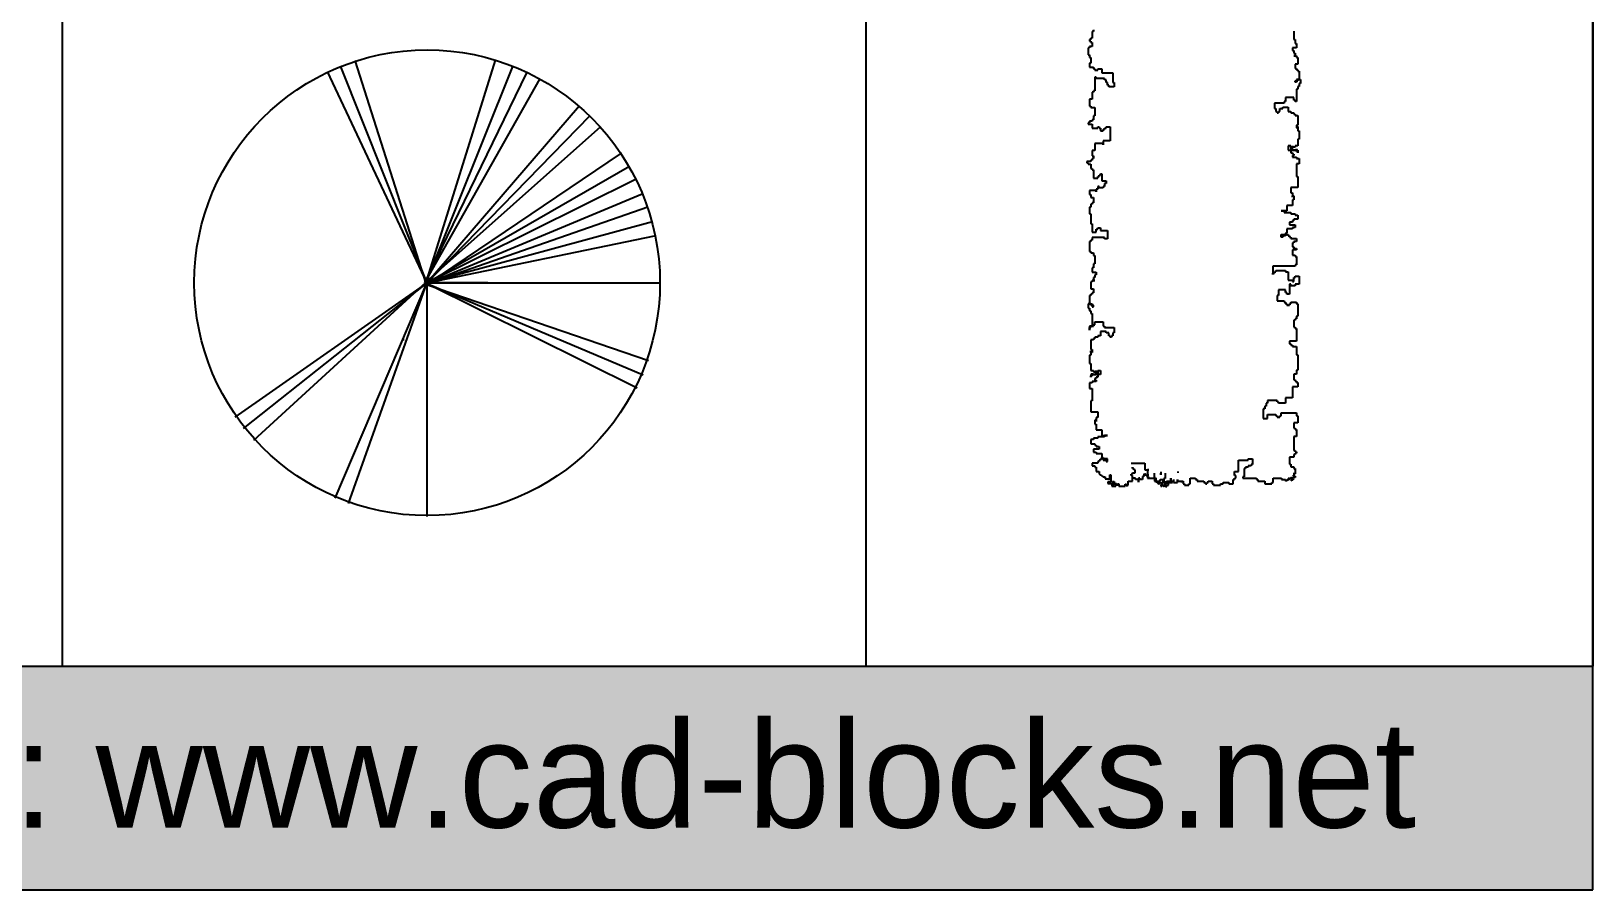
# Model space of a CAD drawing. Header units: inches. Extents: x 7658 to 73799, y 48 to 40262.
# Drawn here: x 69288 to 73799, y 48 to 2528 of the extents above; entities that cross this region are included whole.
import ezdxf

# ---------------------------------------------------------------- set-up
doc = ezdxf.new("R2010")
doc.units = ezdxf.units.IN
doc.layers.add('www.cad-blocks.net', color=7, linetype='Continuous')
doc.styles.get("Standard").update_dxf_attribs({"font": 'arial.ttf'})

# ---------------------------------------------------------------- blocks, each defined once
blk = doc.blocks.new('A$C516926BB')
for p, q in [((57.9904, 38.5194), (57.9904, 0)), ((60.3118, 38.5194), (60.3118, 0)), ((62.4121, 38.5194), (62.4121, 0)), ((0, 0), (62.4121, 0))]:
    blk.add_line(p, q)
blk = doc.blocks.new('A$C3F1A022B')
for p, q in [((0.4638, 1.3165), (0.6684, 0.6728)), ((0.8689, 1.3176), (0.6677, 0.6729)), ((0.3837, 1.285), (0.6714, 0.674)), ((0.4218, 1.3015), (0.6714, 0.674)), ((0.9601, 1.2817), (0.6651, 0.6742)), ((0.9193, 1.2997), (0.6679, 0.6728)), ((0.9968, 1.2625), (0.6651, 0.6742)), ((1.1123, 1.1855), (0.6714, 0.674)), ((1.1429, 1.1575), (0.6714, 0.674)), ((1.1736, 1.1252), (0.6691, 0.6762)), ((1.233, 1.0488), (0.673, 0.6712)), ((1.2567, 1.011), (0.6714, 0.674)), ((1.2762, 0.9744), (0.6714, 0.674)), ((1.2935, 0.9309), (0.6703, 0.6705)), ((1.3099, 0.8933), (0.6722, 0.6709)), ((1.3232, 0.8508), (0.6714, 0.674)), ((1.3328, 0.8104), (0.6714, 0.674)), ((0.6718, 0.6771), (0.6718, 0)), ((0.1178, 0.287), (0.6714, 0.674)), ((0.1426, 0.2538), (0.6714, 0.674)), ((0.1717, 0.2199), (0.6694, 0.6765)), ((0.4069, 0.0524), (0.6714, 0.6739)), ((0.4455, 0.0374), (0.6714, 0.6739)), ((0.6726, 0.6749), (0.8476, 0.6749)), ((0.8476, 0.6749), (0.6726, 0.6749)), ((0.6726, 0.6749), (1.3453, 0.6749)), ((1.3124, 0.4497), (0.6732, 0.6679)), ((1.2966, 0.408), (0.6745, 0.6708)), ((1.2793, 0.3704), (0.6745, 0.6708)), ((0.6016, 0.5112), (0.606, 0.5112)), ((0.6038, 0.5134), (0.6038, 0.509))]:
    blk.add_line(p, q)
blk.add_circle((0.6726, 0.6749), 0.6726)
blk = doc.blocks.new('A$C686239C3')
at = {"linetype": 'Continuous'}
for p, q in [((0.0397, 1.3149), (0.0357, 1.3149)), ((0.0357, 1.3149), (0.0357, 1.2949)), ((0.0397, 1.3189), (0.0397, 1.3149)), ((0.6178, 1.3156), (0.6178, 1.2917)), ((0.0277, 1.2669), (0.0237, 1.2669)), ((0.0237, 1.2669), (0.0237, 1.247)), ((0.0317, 1.2909), (0.0277, 1.2909)), ((0.0277, 1.2909), (0.0277, 1.2869)), ((0.0277, 1.2869), (0.0317, 1.2869)), ((0.0357, 1.2709), (0.0277, 1.2709)), ((0.0277, 1.2709), (0.0277, 1.2669)), ((0.0357, 1.2949), (0.0317, 1.2949)), ((0.0317, 1.2949), (0.0317, 1.2909)), ((0.0317, 1.2869), (0.0317, 1.2829)), ((0.0317, 1.2829), (0.0357, 1.2829)), ((0.0357, 1.2829), (0.0357, 1.2709)), ((0.6138, 1.2677), (0.6138, 1.2597)), ((0.6258, 1.2677), (0.6138, 1.2677)), ((0.6178, 1.2917), (0.6218, 1.2917)), ((0.6218, 1.2917), (0.6218, 1.2797)), ((0.6218, 1.2797), (0.6258, 1.2797)), ((0.6258, 1.2797), (0.6258, 1.2677)), ((0.0237, 1.247), (0.0277, 1.247)), ((0.0277, 1.247), (0.0277, 1.239)), ((0.0277, 1.239), (0.0317, 1.239)), ((0.0317, 1.223), (0.0277, 1.223)), ((0.0277, 1.223), (0.0277, 1.211)), ((0.0317, 1.239), (0.0317, 1.223)), ((0.6138, 1.2597), (0.6178, 1.2597)), ((0.6178, 1.2597), (0.6178, 1.2517)), ((0.6178, 1.2517), (0.6218, 1.2517)), ((0.6178, 1.2437), (0.6258, 1.2437)), ((0.6218, 1.2437), (0.6178, 1.2437)), ((0.6218, 1.2517), (0.6218, 1.2437)), ((0.6218, 1.2197), (0.6218, 1.2077)), ((0.6298, 1.2197), (0.6218, 1.2197)), ((0.6258, 1.2437), (0.6258, 1.2397)), ((0.6258, 1.2397), (0.6298, 1.2397)), ((0.6298, 1.2397), (0.6298, 1.2197)), ((0.0277, 1.211), (0.0397, 1.211)), ((0.0397, 1.211), (0.0397, 1.207)), ((0.0397, 1.207), (0.0437, 1.207)), ((0.0437, 1.207), (0.0437, 1.203)), ((0.0437, 1.203), (0.0516, 1.203)), ((0.0476, 1.183), (0.0437, 1.183)), ((0.0437, 1.183), (0.0437, 1.143)), ((0.0476, 1.179), (0.0476, 1.183)), ((0.0716, 1.179), (0.0476, 1.179)), ((0.0516, 1.203), (0.0516, 1.207)), ((0.0516, 1.207), (0.0636, 1.207)), ((0.0636, 1.207), (0.0636, 1.195)), ((0.0636, 1.195), (0.0955, 1.195)), ((0.0716, 1.175), (0.0716, 1.179)), ((0.0756, 1.175), (0.0716, 1.175)), ((0.0756, 1.167), (0.0756, 1.175)), ((0.0955, 1.195), (0.0955, 1.167)), ((0.6218, 1.2077), (0.6258, 1.2077)), ((0.6258, 1.2077), (0.6258, 1.2037)), ((0.6258, 1.2037), (0.6298, 1.2037)), ((0.6258, 1.1757), (0.6258, 1.1678)), ((0.6337, 1.1757), (0.6258, 1.1757)), ((0.6298, 1.2037), (0.6298, 1.1997)), ((0.6298, 1.1997), (0.6337, 1.1997)), ((0.6298, 1.1757), (0.6377, 1.1757)), ((0.6298, 1.1717), (0.6298, 1.1757)), ((0.6337, 1.1997), (0.6337, 1.1757)), ((0.6377, 1.1757), (0.6377, 1.1638)), ((0.0397, 1.139), (0.0357, 1.139)), ((0.0357, 1.139), (0.0357, 1.119)), ((0.0437, 1.143), (0.0397, 1.143)), ((0.0397, 1.143), (0.0397, 1.139)), ((0.0796, 1.167), (0.0756, 1.167)), ((0.0796, 1.159), (0.0796, 1.167)), ((0.0836, 1.159), (0.0796, 1.159)), ((0.0836, 1.155), (0.0836, 1.159)), ((0.0995, 1.155), (0.0836, 1.155)), ((0.0955, 1.167), (0.0995, 1.167)), ((0.0995, 1.167), (0.0995, 1.155)), ((0.6218, 1.1717), (0.6298, 1.1717)), ((0.6218, 1.1678), (0.6218, 1.1717)), ((0.6258, 1.1678), (0.6218, 1.1678)), ((0.6258, 1.1478), (0.6258, 1.1118)), ((0.6298, 1.1478), (0.6258, 1.1478)), ((0.6298, 1.1558), (0.6298, 1.1478)), ((0.6337, 1.1558), (0.6298, 1.1558)), ((0.6337, 1.1638), (0.6337, 1.1558)), ((0.6377, 1.1638), (0.6337, 1.1638)), ((0.0357, 1.119), (0.0277, 1.119)), ((0.0277, 1.119), (0.0277, 1.0991)), ((0.0277, 1.0991), (0.0317, 1.0991)), ((0.0317, 1.0991), (0.0317, 1.0951)), ((0.0317, 1.0951), (0.0437, 1.0951)), ((0.0437, 1.0951), (0.0437, 1.0711)), ((0.5619, 1.1078), (0.5619, 1.0918)), ((0.5899, 1.1078), (0.5619, 1.1078)), ((0.5619, 1.0918), (0.5659, 1.0918)), ((0.5659, 1.0918), (0.5659, 1.0838)), ((0.5659, 1.0838), (0.5699, 1.0838)), ((0.5699, 1.0838), (0.5699, 1.0798)), ((0.5739, 1.0838), (0.5779, 1.0838)), ((0.5739, 1.0798), (0.5739, 1.0838)), ((0.5779, 1.0918), (0.5859, 1.0918)), ((0.5779, 1.0838), (0.5779, 1.0918)), ((0.5859, 1.0958), (0.6018, 1.0958)), ((0.5859, 1.0918), (0.5859, 1.0958)), ((0.5899, 1.1118), (0.5899, 1.1078)), ((0.5938, 1.1118), (0.5899, 1.1118)), ((0.5938, 1.1238), (0.5938, 1.1118)), ((0.6178, 1.1238), (0.5938, 1.1238)), ((0.6018, 1.0958), (0.6018, 1.0838)), ((0.6018, 1.0838), (0.6098, 1.0838)), ((0.6098, 1.0838), (0.6098, 1.0798)), ((0.6178, 1.1158), (0.6178, 1.1238)), ((0.6218, 1.1158), (0.6178, 1.1158)), ((0.6218, 1.1118), (0.6218, 1.1158)), ((0.6258, 1.1118), (0.6218, 1.1118)), ((0.0277, 1.0511), (0.0237, 1.0511)), ((0.0237, 1.0511), (0.0237, 1.0471)), ((0.0237, 1.0471), (0.0357, 1.0471)), ((0.0357, 1.0551), (0.0277, 1.0551)), ((0.0277, 1.0551), (0.0277, 1.0511)), ((0.0397, 1.0591), (0.0357, 1.0591)), ((0.0357, 1.0591), (0.0357, 1.0551)), ((0.0357, 1.0471), (0.0357, 1.0351)), ((0.0437, 1.0711), (0.0397, 1.0711)), ((0.0397, 1.0711), (0.0397, 1.0591)), ((0.0516, 1.0351), (0.0516, 1.0391)), ((0.0516, 1.0391), (0.0556, 1.0391)), ((0.0556, 1.0391), (0.0556, 1.0351)), ((0.0756, 1.0351), (0.0756, 1.0391)), ((0.0756, 1.0391), (0.0875, 1.0391)), ((0.0875, 1.0391), (0.0875, 0.9991)), ((0.5699, 1.0798), (0.5739, 1.0798)), ((0.6098, 1.0798), (0.6178, 1.0798)), ((0.6178, 1.0798), (0.6178, 1.0758)), ((0.6178, 1.0758), (0.6218, 1.0758)), ((0.6218, 1.0758), (0.6218, 1.0718)), ((0.6218, 1.0718), (0.6298, 1.0718)), ((0.6258, 1.0438), (0.6258, 1.0399)), ((0.6298, 1.0438), (0.6258, 1.0438)), ((0.6258, 1.0399), (0.6258, 1.0359)), ((0.6298, 1.0399), (0.6258, 1.0399)), ((0.6258, 1.0399), (0.6298, 1.0399)), ((0.6298, 1.0718), (0.6298, 1.0438)), ((0.6298, 1.0359), (0.6298, 1.0399)), ((0.6298, 1.0399), (0.6298, 1.0359)), ((0.0357, 1.0351), (0.0516, 1.0351)), ((0.0556, 1.0351), (0.0596, 1.0351)), ((0.0596, 1.0351), (0.0596, 1.0271)), ((0.0596, 1.0271), (0.0676, 1.0271)), ((0.0676, 1.0271), (0.0676, 1.0311)), ((0.0676, 1.0311), (0.0716, 1.0311)), ((0.0875, 0.9991), (0.0676, 0.9991)), ((0.0676, 0.9991), (0.0676, 0.9872)), ((0.0716, 1.0311), (0.0716, 1.0351)), ((0.0716, 1.0351), (0.0756, 1.0351)), ((0.6258, 1.0359), (0.6298, 1.0359)), ((0.6298, 1.0359), (0.6298, 1.0279)), ((0.6298, 1.0279), (0.6337, 1.0279)), ((0.6298, 1.0039), (0.6298, 0.9839)), ((0.6337, 1.0039), (0.6298, 1.0039)), ((0.6337, 1.0279), (0.6337, 1.0039)), ((0.0437, 0.9712), (0.0357, 0.9712)), ((0.0357, 0.9712), (0.0357, 0.9552)), ((0.0357, 0.9552), (0.0397, 0.9552)), ((0.0397, 0.9552), (0.0397, 0.9472)), ((0.0676, 0.9911), (0.0437, 0.9911)), ((0.0437, 0.9911), (0.0437, 0.9712)), ((0.0676, 0.9872), (0.0676, 0.9911)), ((0.6018, 0.9839), (0.6018, 0.9719)), ((0.6098, 0.9839), (0.6018, 0.9839)), ((0.6018, 0.9719), (0.6098, 0.9719)), ((0.6098, 0.9799), (0.6098, 0.9839)), ((0.6138, 0.9799), (0.6098, 0.9799)), ((0.6098, 0.9799), (0.6098, 0.9719)), ((0.6138, 0.9799), (0.6098, 0.9799)), ((0.6098, 0.9719), (0.6098, 0.9639)), ((0.6098, 0.9719), (0.6258, 0.9719)), ((0.6098, 0.9639), (0.6138, 0.9639)), ((0.6138, 0.9839), (0.6138, 0.9799)), ((0.6138, 0.9799), (0.6138, 0.9839)), ((0.6138, 0.9719), (0.6138, 0.9799)), ((0.6218, 0.9799), (0.6138, 0.9799)), ((0.6258, 0.9719), (0.6138, 0.9719)), ((0.6138, 0.9639), (0.6138, 0.9599)), ((0.6138, 0.9599), (0.6178, 0.9599)), ((0.6138, 0.9559), (0.6138, 0.9519)), ((0.6178, 0.9559), (0.6138, 0.9559)), ((0.6138, 0.9519), (0.6258, 0.9519)), ((0.6178, 0.9599), (0.6178, 0.9559)), ((0.6218, 0.9839), (0.6218, 0.9799)), ((0.6298, 0.9839), (0.6218, 0.9839)), ((0.6258, 0.9759), (0.6258, 0.9719)), ((0.6258, 0.9719), (0.6258, 0.9759)), ((0.6258, 0.9679), (0.6258, 0.9719)), ((0.6258, 0.9719), (0.6298, 0.9719)), ((0.6298, 0.9679), (0.6258, 0.9679)), ((0.6258, 0.9519), (0.6258, 0.9479)), ((0.6258, 0.9479), (0.6337, 0.9479)), ((0.6298, 0.9719), (0.6298, 0.9639)), ((0.6298, 0.9639), (0.6298, 0.9679)), ((0.6337, 0.9479), (0.6337, 0.9319)), ((0.0317, 0.9392), (0.0197, 0.9392)), ((0.0197, 0.9392), (0.0197, 0.9352)), ((0.0197, 0.9352), (0.0237, 0.9352)), ((0.0237, 0.9352), (0.0237, 0.9312)), ((0.0237, 0.9312), (0.0317, 0.9312)), ((0.0357, 0.9432), (0.0317, 0.9432)), ((0.0317, 0.9432), (0.0317, 0.9392)), ((0.0317, 0.9312), (0.0317, 0.9192)), ((0.0317, 0.9192), (0.0357, 0.9192)), ((0.0397, 0.9472), (0.0357, 0.9472)), ((0.0357, 0.9472), (0.0357, 0.9432)), ((0.0357, 0.9192), (0.0357, 0.9152)), ((0.0357, 0.9152), (0.0397, 0.9152)), ((0.0397, 0.9152), (0.0397, 0.8912)), ((0.0596, 0.8992), (0.0596, 0.9032)), ((0.0596, 0.9032), (0.0636, 0.9032)), ((0.0636, 0.9032), (0.0636, 0.8832)), ((0.6258, 0.9319), (0.6258, 0.896)), ((0.6337, 0.9319), (0.6258, 0.9319)), ((0.0397, 0.8912), (0.0516, 0.8912)), ((0.0516, 0.8592), (0.0476, 0.8592)), ((0.0476, 0.8592), (0.0476, 0.8513)), ((0.0516, 0.8912), (0.0516, 0.8952)), ((0.0516, 0.8952), (0.0556, 0.8952)), ((0.0556, 0.8672), (0.0516, 0.8672)), ((0.0516, 0.8672), (0.0516, 0.8592)), ((0.0556, 0.8952), (0.0556, 0.8992)), ((0.0556, 0.8992), (0.0596, 0.8992)), ((0.0556, 0.8632), (0.0556, 0.8672)), ((0.0676, 0.8632), (0.0556, 0.8632)), ((0.0636, 0.8832), (0.0756, 0.8832)), ((0.0716, 0.8672), (0.0676, 0.8672)), ((0.0676, 0.8672), (0.0676, 0.8632)), ((0.0756, 0.8752), (0.0716, 0.8752)), ((0.0716, 0.8752), (0.0716, 0.8672)), ((0.0756, 0.8832), (0.0756, 0.8752)), ((0.6098, 0.864), (0.6098, 0.848)), ((0.6298, 0.864), (0.6098, 0.864)), ((0.6258, 0.896), (0.6298, 0.896)), ((0.6298, 0.896), (0.6298, 0.864)), ((0.0476, 0.8553), (0.0277, 0.8553)), ((0.0277, 0.8553), (0.0277, 0.8433)), ((0.0277, 0.8433), (0.0317, 0.8433)), ((0.0317, 0.8433), (0.0317, 0.8353)), ((0.0317, 0.8353), (0.0397, 0.8353)), ((0.0357, 0.8153), (0.0317, 0.8153)), ((0.0317, 0.8153), (0.0317, 0.8073)), ((0.0397, 0.8193), (0.0357, 0.8193)), ((0.0357, 0.8193), (0.0357, 0.8153)), ((0.0397, 0.8353), (0.0397, 0.8193)), ((0.0476, 0.8513), (0.0476, 0.8553)), ((0.5978, 0.812), (0.5978, 0.796)), ((0.6138, 0.812), (0.5978, 0.812)), ((0.6098, 0.848), (0.6138, 0.848)), ((0.6138, 0.848), (0.6138, 0.836)), ((0.6138, 0.84), (0.6178, 0.84)), ((0.6138, 0.836), (0.6138, 0.84)), ((0.6138, 0.828), (0.6138, 0.812)), ((0.6178, 0.828), (0.6138, 0.828)), ((0.6178, 0.84), (0.6178, 0.828)), ((0.0317, 0.8073), (0.0277, 0.8073)), ((0.0277, 0.8073), (0.0277, 0.7873)), ((0.0277, 0.7873), (0.0317, 0.7873)), ((0.0317, 0.7873), (0.0317, 0.7593)), ((0.5819, 0.796), (0.5899, 0.796)), ((0.5978, 0.796), (0.5819, 0.796)), ((0.5899, 0.796), (0.5899, 0.792)), ((0.5899, 0.792), (0.6098, 0.792)), ((0.6098, 0.792), (0.6098, 0.788)), ((0.6098, 0.788), (0.6218, 0.788)), ((0.6138, 0.7681), (0.6138, 0.7641)), ((0.6178, 0.7681), (0.6138, 0.7681)), ((0.6178, 0.7721), (0.6178, 0.7681)), ((0.6298, 0.7721), (0.6178, 0.7721)), ((0.6218, 0.788), (0.6218, 0.784)), ((0.6218, 0.784), (0.6298, 0.784)), ((0.6298, 0.784), (0.6298, 0.7721)), ((0.0317, 0.7593), (0.0357, 0.7593)), ((0.0357, 0.7593), (0.0357, 0.7353)), ((0.0357, 0.7353), (0.0476, 0.7353)), ((0.0476, 0.7353), (0.0476, 0.7433)), ((0.0476, 0.7433), (0.0516, 0.7433)), ((0.0516, 0.7433), (0.0516, 0.7473)), ((0.0516, 0.7473), (0.0596, 0.7473)), ((0.0596, 0.7473), (0.0596, 0.7393)), ((0.0596, 0.7393), (0.0796, 0.7393)), ((0.0796, 0.7393), (0.0796, 0.7154)), ((0.5819, 0.7281), (0.6018, 0.7281)), ((0.5819, 0.7201), (0.5819, 0.7281)), ((0.5859, 0.7241), (0.5859, 0.7201)), ((0.5938, 0.7241), (0.5859, 0.7241)), ((0.5938, 0.7321), (0.5938, 0.7241)), ((0.5978, 0.7321), (0.5938, 0.7321)), ((0.5978, 0.7441), (0.5978, 0.7321)), ((0.6138, 0.7441), (0.5978, 0.7441)), ((0.6018, 0.7281), (0.6018, 0.7241)), ((0.6018, 0.7241), (0.6058, 0.7241)), ((0.6058, 0.7641), (0.6058, 0.7561)), ((0.6138, 0.7641), (0.6058, 0.7641)), ((0.6058, 0.7561), (0.6218, 0.7561)), ((0.6058, 0.7241), (0.6058, 0.7201)), ((0.6138, 0.7481), (0.6138, 0.7441)), ((0.6218, 0.7481), (0.6138, 0.7481)), ((0.6218, 0.7561), (0.6218, 0.7481)), ((0.0317, 0.7074), (0.0277, 0.7074)), ((0.0277, 0.7074), (0.0277, 0.6794)), ((0.0277, 0.6794), (0.0317, 0.6794)), ((0.0357, 0.7114), (0.0317, 0.7114)), ((0.0317, 0.7114), (0.0317, 0.7074)), ((0.0317, 0.6794), (0.0317, 0.6754)), ((0.0716, 0.7194), (0.0357, 0.7194)), ((0.0357, 0.7194), (0.0357, 0.7114)), ((0.0716, 0.7154), (0.0716, 0.7194)), ((0.0796, 0.7154), (0.0716, 0.7154)), ((0.5859, 0.7201), (0.5819, 0.7201)), ((0.6058, 0.7201), (0.6098, 0.7201)), ((0.6098, 0.7201), (0.6098, 0.7161)), ((0.6098, 0.7161), (0.6258, 0.7161)), ((0.6138, 0.7041), (0.6138, 0.6921)), ((0.6178, 0.7041), (0.6138, 0.7041)), ((0.6138, 0.6921), (0.6178, 0.6921)), ((0.6138, 0.6841), (0.6138, 0.6681)), ((0.6258, 0.6841), (0.6138, 0.6841)), ((0.6178, 0.7081), (0.6178, 0.7041)), ((0.6258, 0.7081), (0.6178, 0.7081)), ((0.6178, 0.6921), (0.6178, 0.6881)), ((0.6178, 0.6881), (0.6258, 0.6881)), ((0.6258, 0.7161), (0.6258, 0.7081)), ((0.6258, 0.6881), (0.6258, 0.6841)), ((0.0317, 0.6754), (0.0397, 0.6754)), ((0.0397, 0.6754), (0.0397, 0.6674)), ((0.0397, 0.6674), (0.0437, 0.6674)), ((0.0437, 0.6434), (0.0397, 0.6434)), ((0.0397, 0.6434), (0.0397, 0.6314)), ((0.0437, 0.6674), (0.0437, 0.6434)), ((0.5579, 0.6362), (0.5579, 0.6122)), ((0.6218, 0.6362), (0.5579, 0.6362)), ((0.6138, 0.6681), (0.6218, 0.6681)), ((0.6218, 0.6681), (0.6218, 0.6641)), ((0.6218, 0.6641), (0.6258, 0.6641)), ((0.6218, 0.6402), (0.6218, 0.6362)), ((0.6258, 0.6402), (0.6218, 0.6402)), ((0.6258, 0.6641), (0.6258, 0.6402)), ((0.0357, 0.5915), (0.0317, 0.5915)), ((0.0317, 0.5915), (0.0317, 0.5715)), ((0.0397, 0.6314), (0.0357, 0.6314)), ((0.0357, 0.6314), (0.0357, 0.6194)), ((0.0357, 0.6194), (0.0476, 0.6194)), ((0.0437, 0.5955), (0.0357, 0.5955)), ((0.0357, 0.5955), (0.0357, 0.5915)), ((0.0437, 0.6034), (0.0397, 0.6034)), ((0.0397, 0.6034), (0.0397, 0.5955)), ((0.0397, 0.5955), (0.0437, 0.5955)), ((0.0476, 0.6114), (0.0437, 0.6114)), ((0.0437, 0.6114), (0.0437, 0.6034)), ((0.0476, 0.6194), (0.0476, 0.6114)), ((0.5579, 0.6162), (0.5619, 0.6162)), ((0.5579, 0.6122), (0.5579, 0.6162)), ((0.5619, 0.6202), (0.5659, 0.6202)), ((0.5619, 0.6162), (0.5619, 0.6202)), ((0.5659, 0.6242), (0.5938, 0.6242)), ((0.5659, 0.6202), (0.5659, 0.6242)), ((0.5938, 0.6242), (0.5938, 0.6202)), ((0.5938, 0.6202), (0.6018, 0.6202)), ((0.6018, 0.6202), (0.6018, 0.5962)), ((0.6018, 0.5962), (0.6138, 0.5962)), ((0.6138, 0.5962), (0.6138, 0.5922)), ((0.6138, 0.5922), (0.6178, 0.5922)), ((0.6178, 0.6042), (0.6218, 0.6042)), ((0.6178, 0.5922), (0.6178, 0.6042)), ((0.6218, 0.6082), (0.6337, 0.6082)), ((0.6218, 0.6042), (0.6218, 0.6082)), ((0.6337, 0.6082), (0.6337, 0.5842)), ((0.0317, 0.5515), (0.0277, 0.5515)), ((0.0277, 0.5515), (0.0277, 0.5275)), ((0.0317, 0.5715), (0.0397, 0.5715)), ((0.0357, 0.5555), (0.0317, 0.5555)), ((0.0317, 0.5555), (0.0317, 0.5515)), ((0.0397, 0.5595), (0.0357, 0.5595)), ((0.0357, 0.5595), (0.0357, 0.5555)), ((0.0397, 0.5715), (0.0397, 0.5595)), ((0.5699, 0.5522), (0.5699, 0.5362)), ((0.5739, 0.5522), (0.5699, 0.5522)), ((0.5739, 0.5682), (0.5739, 0.5522)), ((0.5938, 0.5682), (0.5739, 0.5682)), ((0.5938, 0.5602), (0.5938, 0.5682)), ((0.5978, 0.5602), (0.5938, 0.5602)), ((0.5978, 0.5562), (0.5978, 0.5602)), ((0.6058, 0.5562), (0.5978, 0.5562)), ((0.6058, 0.5842), (0.6058, 0.5562)), ((0.6098, 0.5842), (0.6058, 0.5842)), ((0.6098, 0.5802), (0.6098, 0.5842)), ((0.6218, 0.5802), (0.6098, 0.5802)), ((0.6218, 0.5842), (0.6218, 0.5802)), ((0.6337, 0.5842), (0.6218, 0.5842)), ((0.0317, 0.5275), (0.0237, 0.5275)), ((0.0237, 0.5275), (0.0237, 0.5155)), ((0.0237, 0.5155), (0.0277, 0.5155)), ((0.0277, 0.5275), (0.0357, 0.5275)), ((0.0277, 0.5155), (0.0277, 0.5075)), ((0.0277, 0.5075), (0.0317, 0.5075)), ((0.0317, 0.5235), (0.0317, 0.5275)), ((0.0397, 0.5235), (0.0317, 0.5235)), ((0.0317, 0.5075), (0.0317, 0.4995)), ((0.0317, 0.4995), (0.0357, 0.4995)), ((0.0357, 0.5275), (0.0357, 0.5195)), ((0.0357, 0.5195), (0.0397, 0.5195)), ((0.0357, 0.4995), (0.0357, 0.4636)), ((0.0397, 0.5195), (0.0397, 0.5235)), ((0.5699, 0.5362), (0.5899, 0.5362)), ((0.5899, 0.5362), (0.5899, 0.5322)), ((0.5899, 0.5322), (0.5938, 0.5322)), ((0.5938, 0.5322), (0.5938, 0.5282)), ((0.5938, 0.5282), (0.5978, 0.5282)), ((0.5978, 0.5282), (0.5978, 0.5242)), ((0.5978, 0.5242), (0.6058, 0.5242)), ((0.6058, 0.5282), (0.6098, 0.5282)), ((0.6058, 0.5242), (0.6058, 0.5282)), ((0.6098, 0.5322), (0.6258, 0.5322)), ((0.6098, 0.5282), (0.6098, 0.5322)), ((0.6258, 0.5322), (0.6258, 0.5282)), ((0.6258, 0.5282), (0.6298, 0.5282)), ((0.6298, 0.5282), (0.6298, 0.4923)), ((0.0357, 0.4636), (0.0277, 0.4636)), ((0.0277, 0.4636), (0.0277, 0.4516)), ((0.0277, 0.4516), (0.0277, 0.4596)), ((0.0277, 0.4596), (0.0317, 0.4596)), ((0.0317, 0.4596), (0.0317, 0.4636)), ((0.0317, 0.4636), (0.0397, 0.4636)), ((0.0397, 0.4636), (0.0397, 0.4676)), ((0.0397, 0.4676), (0.0437, 0.4676)), ((0.0437, 0.4676), (0.0437, 0.4755)), ((0.0437, 0.4755), (0.0676, 0.4755)), ((0.0676, 0.4755), (0.0676, 0.4636)), ((0.0676, 0.4636), (0.0716, 0.4636)), ((0.0716, 0.4636), (0.0716, 0.4596)), ((0.0716, 0.4596), (0.0995, 0.4596)), ((0.0995, 0.4596), (0.0995, 0.4436)), ((0.6178, 0.4803), (0.6178, 0.4603)), ((0.6218, 0.4803), (0.6178, 0.4803)), ((0.6178, 0.4603), (0.6218, 0.4603)), ((0.6218, 0.4843), (0.6218, 0.4803)), ((0.6258, 0.4843), (0.6218, 0.4843)), ((0.6218, 0.4603), (0.6218, 0.4563)), ((0.6218, 0.4563), (0.6258, 0.4563)), ((0.6258, 0.4923), (0.6258, 0.4843)), ((0.6298, 0.4923), (0.6258, 0.4923)), ((0.6258, 0.4563), (0.6258, 0.4203)), ((0.0397, 0.4236), (0.0317, 0.4236)), ((0.0317, 0.4236), (0.0317, 0.3956)), ((0.0437, 0.4276), (0.0397, 0.4276)), ((0.0397, 0.4276), (0.0397, 0.4236)), ((0.0516, 0.4316), (0.0437, 0.4316)), ((0.0437, 0.4316), (0.0437, 0.4276)), ((0.0596, 0.4356), (0.0516, 0.4356)), ((0.0516, 0.4356), (0.0516, 0.4316)), ((0.0756, 0.4476), (0.0596, 0.4476)), ((0.0596, 0.4476), (0.0596, 0.4356)), ((0.0756, 0.4436), (0.0756, 0.4476)), ((0.0836, 0.4436), (0.0756, 0.4436)), ((0.0836, 0.4356), (0.0836, 0.4436)), ((0.0875, 0.4356), (0.0836, 0.4356)), ((0.0875, 0.4316), (0.0875, 0.4356)), ((0.0915, 0.4316), (0.0875, 0.4316)), ((0.0955, 0.4356), (0.0915, 0.4356)), ((0.0915, 0.4356), (0.0915, 0.4316)), ((0.0995, 0.4436), (0.0955, 0.4436)), ((0.0955, 0.4436), (0.0955, 0.4356)), ((0.6058, 0.4203), (0.6058, 0.4123)), ((0.6258, 0.4203), (0.6058, 0.4203)), ((0.6058, 0.4123), (0.6098, 0.4123)), ((0.6098, 0.4123), (0.6098, 0.4083)), ((0.6098, 0.4083), (0.6138, 0.4083)), ((0.6138, 0.4083), (0.6138, 0.4043)), ((0.0317, 0.3796), (0.0277, 0.3796)), ((0.0277, 0.3796), (0.0277, 0.3556)), ((0.0317, 0.3956), (0.0357, 0.3956)), ((0.0357, 0.3916), (0.0317, 0.3916)), ((0.0317, 0.3916), (0.0317, 0.3876)), ((0.0317, 0.3876), (0.0317, 0.3916)), ((0.0317, 0.3916), (0.0357, 0.3916)), ((0.0357, 0.3876), (0.0317, 0.3876)), ((0.0317, 0.3876), (0.0317, 0.3796)), ((0.0357, 0.3956), (0.0357, 0.3916)), ((0.0357, 0.3916), (0.0357, 0.3876)), ((0.6138, 0.4043), (0.6258, 0.4043)), ((0.6258, 0.4043), (0.6258, 0.3804)), ((0.6258, 0.3804), (0.6298, 0.3804)), ((0.6298, 0.3804), (0.6298, 0.3364)), ((0.0277, 0.3556), (0.0317, 0.3556)), ((0.0317, 0.3556), (0.0317, 0.3357)), ((0.0317, 0.3357), (0.0397, 0.3357)), ((0.0357, 0.3237), (0.0317, 0.3237)), ((0.0317, 0.3237), (0.0317, 0.3157)), ((0.0317, 0.3157), (0.0317, 0.3197)), ((0.0317, 0.3197), (0.0357, 0.3197)), ((0.0357, 0.3237), (0.0357, 0.3277)), ((0.0357, 0.3277), (0.0357, 0.3237)), ((0.0516, 0.3237), (0.0357, 0.3237)), ((0.0357, 0.3197), (0.0357, 0.3237)), ((0.0357, 0.3237), (0.0476, 0.3237)), ((0.0397, 0.3357), (0.0397, 0.3317)), ((0.0397, 0.3317), (0.0476, 0.3317)), ((0.0476, 0.3317), (0.0476, 0.3357)), ((0.0476, 0.3357), (0.0476, 0.3317)), ((0.0476, 0.3317), (0.0516, 0.3317)), ((0.0476, 0.3237), (0.0476, 0.3317)), ((0.0476, 0.3317), (0.0516, 0.3317)), ((0.0516, 0.3317), (0.0516, 0.3357)), ((0.0516, 0.3357), (0.0596, 0.3357)), ((0.0516, 0.3317), (0.0516, 0.3237)), ((0.0596, 0.3237), (0.0516, 0.3237)), ((0.0516, 0.3237), (0.0516, 0.3157)), ((0.0596, 0.3357), (0.0596, 0.3237)), ((0.6178, 0.3244), (0.6178, 0.3084)), ((0.6258, 0.3244), (0.6178, 0.3244)), ((0.6258, 0.3364), (0.6258, 0.3244)), ((0.6298, 0.3364), (0.6258, 0.3364)), ((0.0357, 0.2997), (0.0277, 0.2997)), ((0.0277, 0.2997), (0.0277, 0.2837)), ((0.0277, 0.2837), (0.0357, 0.2837)), ((0.0476, 0.3037), (0.0357, 0.3037)), ((0.0357, 0.3037), (0.0357, 0.2997)), ((0.0357, 0.2837), (0.0357, 0.2477)), ((0.0476, 0.3117), (0.0437, 0.3117)), ((0.0437, 0.3117), (0.0437, 0.3077)), ((0.0437, 0.3077), (0.0476, 0.3077)), ((0.0516, 0.3157), (0.0476, 0.3157)), ((0.0476, 0.3157), (0.0476, 0.3117)), ((0.0476, 0.3077), (0.0476, 0.3037)), ((0.6138, 0.2884), (0.6138, 0.2565)), ((0.6298, 0.2884), (0.6138, 0.2884)), ((0.6178, 0.3084), (0.6218, 0.3084)), ((0.6218, 0.3084), (0.6218, 0.3044)), ((0.6218, 0.3044), (0.6258, 0.3044)), ((0.6258, 0.3044), (0.6258, 0.3004)), ((0.6258, 0.3004), (0.6298, 0.3004)), ((0.6298, 0.3004), (0.6298, 0.2884)), ((0.0357, 0.2477), (0.0317, 0.2477)), ((0.0317, 0.2477), (0.0317, 0.2157)), ((0.534, 0.2325), (0.534, 0.2245)), ((0.538, 0.2325), (0.534, 0.2325)), ((0.538, 0.2405), (0.538, 0.2325)), ((0.542, 0.2405), (0.538, 0.2405)), ((0.542, 0.2485), (0.542, 0.2405)), ((0.5699, 0.2485), (0.542, 0.2485)), ((0.5699, 0.2445), (0.5699, 0.2485)), ((0.5739, 0.2445), (0.5699, 0.2445)), ((0.5739, 0.2405), (0.5739, 0.2445)), ((0.5938, 0.2405), (0.5739, 0.2405)), ((0.5938, 0.2565), (0.5938, 0.2405)), ((0.6138, 0.2565), (0.5938, 0.2565)), ((0.0317, 0.2157), (0.0516, 0.2157)), ((0.0476, 0.1918), (0.0437, 0.1918)), ((0.0437, 0.1918), (0.0437, 0.1798)), ((0.0516, 0.1998), (0.0476, 0.1998)), ((0.0476, 0.1998), (0.0476, 0.1878)), ((0.0476, 0.1878), (0.0476, 0.1918)), ((0.0516, 0.2157), (0.0516, 0.1998)), ((0.53, 0.2245), (0.53, 0.1965)), ((0.534, 0.2245), (0.53, 0.2245)), ((0.53, 0.1965), (0.542, 0.1965)), ((0.542, 0.2085), (0.5659, 0.2085)), ((0.542, 0.1965), (0.542, 0.2085)), ((0.5659, 0.2085), (0.5659, 0.2045)), ((0.5659, 0.2045), (0.5699, 0.2045)), ((0.5699, 0.2045), (0.5699, 0.2005)), ((0.5699, 0.2005), (0.5779, 0.2005)), ((0.5779, 0.2045), (0.5819, 0.2045)), ((0.5779, 0.2005), (0.5779, 0.2045)), ((0.5819, 0.2125), (0.6258, 0.2125)), ((0.5819, 0.2045), (0.5819, 0.2125)), ((0.6178, 0.1845), (0.6178, 0.1685)), ((0.6298, 0.1845), (0.6178, 0.1845)), ((0.6258, 0.2125), (0.6258, 0.2045)), ((0.6258, 0.2045), (0.6298, 0.2045)), ((0.6298, 0.2045), (0.6298, 0.1845)), ((0.0397, 0.1358), (0.0317, 0.1358)), ((0.0317, 0.1358), (0.0317, 0.1238)), ((0.0516, 0.1398), (0.0397, 0.1398)), ((0.0397, 0.1398), (0.0397, 0.1358)), ((0.0437, 0.1798), (0.0476, 0.1798)), ((0.0476, 0.1798), (0.0476, 0.1638)), ((0.0476, 0.1638), (0.0636, 0.1638)), ((0.0716, 0.1438), (0.0516, 0.1438)), ((0.0516, 0.1438), (0.0516, 0.1398)), ((0.0636, 0.1638), (0.0636, 0.1478)), ((0.0636, 0.1478), (0.0796, 0.1478)), ((0.0796, 0.1478), (0.0716, 0.1478)), ((0.0716, 0.1478), (0.0716, 0.1438)), ((0.6178, 0.1685), (0.6218, 0.1685)), ((0.6178, 0.1445), (0.6178, 0.1046)), ((0.6258, 0.1445), (0.6178, 0.1445)), ((0.6218, 0.1685), (0.6218, 0.1645)), ((0.6218, 0.1645), (0.6258, 0.1645)), ((0.6258, 0.1645), (0.6258, 0.1445)), ((0.0317, 0.1238), (0.0437, 0.1238)), ((0.0556, 0.1078), (0.0397, 0.1078)), ((0.0397, 0.1078), (0.0397, 0.0998)), ((0.0397, 0.0998), (0.0476, 0.0998)), ((0.0437, 0.1238), (0.0437, 0.1198)), ((0.0437, 0.1198), (0.0476, 0.1198)), ((0.0476, 0.1198), (0.0476, 0.1158)), ((0.0476, 0.1158), (0.0556, 0.1158)), ((0.0476, 0.0998), (0.0476, 0.0958)), ((0.0476, 0.0958), (0.0636, 0.0958)), ((0.0556, 0.1158), (0.0556, 0.1078)), ((0.0636, 0.0958), (0.0636, 0.0838)), ((0.6178, 0.1046), (0.6218, 0.1046)), ((0.6178, 0.0926), (0.6178, 0.0846)), ((0.6218, 0.0926), (0.6178, 0.0926)), ((0.6218, 0.1046), (0.6218, 0.1006)), ((0.6218, 0.1006), (0.6258, 0.1006)), ((0.6218, 0.0966), (0.6218, 0.0926)), ((0.6258, 0.0966), (0.6218, 0.0966)), ((0.6258, 0.1006), (0.6258, 0.0966)), ((0.0516, 0.0679), (0.0357, 0.0679)), ((0.0357, 0.0679), (0.0357, 0.0599)), ((0.0357, 0.0599), (0.0437, 0.0599)), ((0.0437, 0.0599), (0.0437, 0.0559)), ((0.0437, 0.0559), (0.0476, 0.0559)), ((0.0476, 0.0559), (0.0476, 0.0439)), ((0.0556, 0.0719), (0.0516, 0.0719)), ((0.0516, 0.0719), (0.0516, 0.0679)), ((0.0596, 0.0759), (0.0556, 0.0759)), ((0.0556, 0.0759), (0.0556, 0.0719)), ((0.0796, 0.0798), (0.0596, 0.0798)), ((0.0596, 0.0798), (0.0596, 0.0759)), ((0.0636, 0.0838), (0.0676, 0.0838)), ((0.0676, 0.0838), (0.0676, 0.0759)), ((0.0676, 0.0759), (0.0756, 0.0759)), ((0.0756, 0.0759), (0.0756, 0.0719)), ((0.0756, 0.0719), (0.0796, 0.0719)), ((0.0796, 0.0719), (0.0796, 0.0798)), ((0.1478, 0.0678), (0.1877, 0.0678)), ((0.1518, 0.0519), (0.1518, 0.0559)), ((0.1558, 0.0519), (0.1518, 0.0519)), ((0.1558, 0.0479), (0.1558, 0.0519)), ((0.1597, 0.0479), (0.1558, 0.0479)), ((0.1597, 0.0399), (0.1597, 0.0479)), ((0.1877, 0.0678), (0.1877, 0.0479)), ((0.1877, 0.0479), (0.1997, 0.0479)), ((0.1997, 0.0479), (0.1957, 0.0479)), ((0.1957, 0.0479), (0.1957, 0.0239)), ((0.4584, 0.0758), (0.4864, 0.0758)), ((0.4584, 0.0439), (0.4584, 0.0758)), ((0.4744, 0.0519), (0.4744, 0.0279)), ((0.4784, 0.0519), (0.4744, 0.0519)), ((0.4784, 0.0559), (0.4784, 0.0519)), ((0.4864, 0.0559), (0.4784, 0.0559)), ((0.4864, 0.0798), (0.4984, 0.0798)), ((0.4864, 0.0758), (0.4864, 0.0798)), ((0.4864, 0.0598), (0.4864, 0.0559)), ((0.4944, 0.0598), (0.4864, 0.0598)), ((0.4944, 0.0638), (0.4944, 0.0598)), ((0.4984, 0.0638), (0.4944, 0.0638)), ((0.4984, 0.0798), (0.4984, 0.0638)), ((0.6058, 0.0846), (0.6058, 0.0646)), ((0.6178, 0.0846), (0.6058, 0.0846)), ((0.6058, 0.0646), (0.6098, 0.0646)), ((0.6098, 0.0646), (0.6098, 0.0566)), ((0.6098, 0.0566), (0.6178, 0.0566)), ((0.6178, 0.0566), (0.6178, 0.0526)), ((0.6178, 0.0526), (0.6218, 0.0526)), ((0.6218, 0.0526), (0.6218, 0.0366)), ((0.6218, 0.0486), (0.6218, 0.0526)), ((0.6218, 0.0526), (0.6218, 0.0486)), ((0.0476, 0.0439), (0.0556, 0.0439)), ((0.0556, 0.0439), (0.0556, 0.0362)), ((0.0556, 0.0362), (0.0583, 0.0362)), ((0.0583, 0.0362), (0.0583, 0.0342)), ((0.0583, 0.0342), (0.0611, 0.0342)), ((0.0611, 0.0342), (0.0611, 0.0323)), ((0.0611, 0.0323), (0.064, 0.0323)), ((0.064, 0.0323), (0.064, 0.0302)), ((0.064, 0.0302), (0.0678, 0.0302)), ((0.0678, 0.0302), (0.0678, 0.0285)), ((0.0678, 0.0285), (0.0733, 0.0285)), ((0.0733, 0.0285), (0.0733, 0.0226)), ((0.0733, 0.0226), (0.0864, 0.0226)), ((0.0892, 0.0134), (0.0809, 0.0134)), ((0.0809, 0.0134), (0.0809, 0.0092)), ((0.0809, 0.0092), (0.0942, 0.0092)), ((0.0864, 0.0226), (0.0864, 0.0335)), ((0.0864, 0.0335), (0.0892, 0.0335)), ((0.0892, 0.0335), (0.0892, 0.0134)), ((0.0993, 0.0052), (0.0921, 0.0052)), ((0.0921, 0.0052), (0.0921, 0.0012)), ((0.0921, 0.0012), (0.1039, 0.0012)), ((0.0942, 0.0092), (0.0942, 0.0149)), ((0.0942, 0.0149), (0.0993, 0.0149)), ((0.0993, 0.0149), (0.0993, 0.0052)), ((0.102, 0.005), (0.102, 0.0089)), ((0.102, 0.0089), (0.1054, 0.0089)), ((0.1039, 0.005), (0.102, 0.005)), ((0.1039, 0.0012), (0.1039, 0.005)), ((0.1054, 0.0089), (0.1054, 0.0053)), ((0.1054, 0.0053), (0.1093, 0.0053)), ((0.1093, 0.0053), (0.1093, 0.0081)), ((0.1093, 0.0081), (0.1123, 0.0081)), ((0.1123, 0.0081), (0.1123, 0.0016)), ((0.1123, 0.0016), (0.1308, 0.0016)), ((0.1308, 0.0016), (0.1308, 0.0067)), ((0.1308, 0.0067), (0.1349, 0.0067)), ((0.1349, 0.0067), (0.1349, 0.0018)), ((0.1349, 0.0018), (0.1362, 0.0018)), ((0.1358, 0.004), (0.1398, 0.004)), ((0.1362, 0.0018), (0.1362, 0.0055)), ((0.1398, 0.004), (0.1398, 0.016)), ((0.1398, 0.016), (0.1518, 0.016)), ((0.1478, 0.0319), (0.1478, 0.0359)), ((0.1478, 0.0359), (0.1518, 0.0359)), ((0.1518, 0.0319), (0.1478, 0.0319)), ((0.1612, 0.0246), (0.1492, 0.0246)), ((0.1518, 0.0359), (0.1518, 0.0399)), ((0.1518, 0.0399), (0.1597, 0.0399)), ((0.1518, 0.016), (0.1518, 0.0319)), ((0.1612, 0.0206), (0.1612, 0.0246)), ((0.1691, 0.0206), (0.1612, 0.0206)), ((0.1691, 0.0246), (0.1691, 0.0126)), ((0.1731, 0.0246), (0.1691, 0.0246)), ((0.1691, 0.0126), (0.1691, 0.0206)), ((0.1731, 0.0206), (0.1731, 0.0246)), ((0.1811, 0.0206), (0.1731, 0.0206)), ((0.1811, 0.0286), (0.1811, 0.0206)), ((0.1851, 0.0286), (0.1811, 0.0286)), ((0.1851, 0.0365), (0.1851, 0.0286)), ((0.1877, 0.0345), (0.1851, 0.0345)), ((0.1877, 0.0356), (0.1877, 0.0345)), ((0.1898, 0.0356), (0.1877, 0.0356)), ((0.1898, 0.0345), (0.1898, 0.0356)), ((0.192, 0.0345), (0.1898, 0.0345)), ((0.192, 0.0313), (0.192, 0.0345)), ((0.1952, 0.0313), (0.192, 0.0313)), ((0.1952, 0.0356), (0.1952, 0.0313)), ((0.1973, 0.0356), (0.1952, 0.0356)), ((0.1957, 0.0239), (0.2157, 0.0239)), ((0.1963, 0.0302), (0.1973, 0.0302)), ((0.1963, 0.026), (0.1963, 0.0302)), ((0.1973, 0.026), (0.1963, 0.026)), ((0.1973, 0.0302), (0.1973, 0.0356)), ((0.1973, 0.0238), (0.1973, 0.026)), ((0.1973, 0.0249), (0.1973, 0.0238)), ((0.2016, 0.0249), (0.1973, 0.0249)), ((0.2144, 0.0383), (0.2144, 0.0263)), ((0.2144, 0.0263), (0.2184, 0.0263)), ((0.2157, 0.0239), (0.2157, 0.016)), ((0.2157, 0.016), (0.2317, 0.016)), ((0.2193, 0.0256), (0.2193, 0.0138)), ((0.2193, 0.0138), (0.2258, 0.0138)), ((0.2236, 0.0149), (0.2236, 0.0117)), ((0.2258, 0.0149), (0.2236, 0.0149)), ((0.2236, 0.0117), (0.2247, 0.0117)), ((0.2247, 0.0117), (0.2247, 0.0095)), ((0.2247, 0.0095), (0.229, 0.0095)), ((0.2258, 0.0138), (0.2258, 0.0149)), ((0.2258, 0.0117), (0.2258, 0.0084)), ((0.229, 0.0117), (0.2258, 0.0117)), ((0.2258, 0.0084), (0.2279, 0.0084)), ((0.2279, 0.0084), (0.2279, 0.0074)), ((0.2279, 0.0074), (0.2301, 0.0074)), ((0.229, 0.0095), (0.229, 0.0117)), ((0.2301, 0.0117), (0.2344, 0.0117)), ((0.2301, 0.0074), (0.2301, 0.0117)), ((0.2317, 0.016), (0.2317, 0.0199)), ((0.2317, 0.0199), (0.2397, 0.0199)), ((0.2344, 0.0423), (0.2344, 0.0343)), ((0.2344, 0.0343), (0.2344, 0.0383)), ((0.2344, 0.0127), (0.2344, 0.0106)), ((0.2344, 0.0117), (0.2344, 0.0127)), ((0.2344, 0.0106), (0.2354, 0.0106)), ((0.2344, 0.0063), (0.2344, 0.001)), ((0.2354, 0.0063), (0.2344, 0.0063)), ((0.2344, 0.001), (0.2365, 0.001)), ((0.2354, 0.0106), (0.2354, 0.0063)), ((0.2365, 0.0052), (0.2397, 0.0052)), ((0.2365, 0.001), (0.2365, 0.0052)), ((0.2386, 0.0149), (0.2386, 0.0029)), ((0.2426, 0.0149), (0.2386, 0.0149)), ((0.2386, 0.0029), (0.2426, 0.0029)), ((0.2397, 0.0199), (0.2397, 0.016)), ((0.2397, 0.016), (0.2437, 0.016)), ((0.2397, 0.0052), (0.2397, 0.002)), ((0.2397, 0.002), (0.2419, 0.002)), ((0.2419, 0.002), (0.2419, 0.001)), ((0.2419, 0.001), (0.244, 0.001)), ((0.2426, 0.0229), (0.2426, 0.0109)), ((0.2466, 0.0229), (0.2426, 0.0229)), ((0.2426, 0.0109), (0.2426, 0.0149)), ((0.2437, 0.016), (0.2437, 0.012)), ((0.2437, 0.012), (0.2477, 0.012)), ((0.244, 0.002), (0.2462, 0.002)), ((0.244, 0.001), (0.244, 0.002)), ((0.2466, 0.0388), (0.2466, 0.0229)), ((0.2466, 0.008), (0.2505, 0.008)), ((0.2466, 0), (0.2466, 0.008)), ((0.2477, 0.012), (0.2477, 0)), ((0.2477, 0), (0.2517, 0)), ((0.2505, 0.016), (0.2585, 0.016)), ((0.2505, 0.008), (0.2505, 0.016)), ((0.2517, 0), (0.2517, 0.004)), ((0.2517, 0.004), (0.2557, 0.004)), ((0.2557, 0.004), (0.2557, 0.012)), ((0.2557, 0.012), (0.2677, 0.012)), ((0.2585, 0.016), (0.2585, 0.012)), ((0.2585, 0.012), (0.2625, 0.012)), ((0.2625, 0.0239), (0.2625, 0.016)), ((0.2625, 0.012), (0.2625, 0.0239)), ((0.2625, 0.016), (0.2705, 0.016)), ((0.2677, 0.012), (0.2677, 0.016)), ((0.2677, 0.016), (0.2717, 0.016)), ((0.2705, 0.016), (0.2705, 0.012)), ((0.2705, 0.012), (0.2825, 0.012)), ((0.2717, 0.016), (0.2717, 0.0199)), ((0.2825, 0.0199), (0.2825, 0.016)), ((0.2825, 0.012), (0.2825, 0.0199)), ((0.2825, 0.016), (0.2945, 0.016)), ((0.2837, 0.0399), (0.2837, 0.0439)), ((0.2945, 0.016), (0.2985, 0.016)), ((0.2945, 0.012), (0.2945, 0.016)), ((0.2945, 0.016), (0.2945, 0.012)), ((0.2985, 0.016), (0.2985, 0.008)), ((0.2985, 0.008), (0.3025, 0.008)), ((0.3025, 0.008), (0.3025, 0.004)), ((0.3025, 0.004), (0.3145, 0.004)), ((0.3145, 0.008), (0.3185, 0.008)), ((0.3145, 0.004), (0.3145, 0.008)), ((0.3185, 0.0239), (0.3345, 0.0239)), ((0.3185, 0.008), (0.3185, 0.0239)), ((0.3345, 0.0239), (0.3345, 0.0199)), ((0.3345, 0.0199), (0.3385, 0.0199)), ((0.3385, 0.0199), (0.3385, 0.016)), ((0.3385, 0.016), (0.3585, 0.016)), ((0.3585, 0.016), (0.3585, 0.012)), ((0.3585, 0.012), (0.3625, 0.012)), ((0.3625, 0.012), (0.3625, 0.008)), ((0.3625, 0.008), (0.3665, 0.008)), ((0.3665, 0.012), (0.3705, 0.012)), ((0.3665, 0.008), (0.3665, 0.012)), ((0.3705, 0.016), (0.3824, 0.016)), ((0.3705, 0.012), (0.3705, 0.016)), ((0.3824, 0.016), (0.3824, 0.008)), ((0.3824, 0.008), (0.3864, 0.008)), ((0.3864, 0.008), (0.3864, 0.004)), ((0.3864, 0.004), (0.4064, 0.004)), ((0.4064, 0.008), (0.4144, 0.008)), ((0.4064, 0.004), (0.4064, 0.008)), ((0.4144, 0.012), (0.4304, 0.012)), ((0.4144, 0.008), (0.4144, 0.012)), ((0.4304, 0.012), (0.4304, 0.008)), ((0.4304, 0.008), (0.4424, 0.008)), ((0.4424, 0.0199), (0.4464, 0.0199)), ((0.4424, 0.008), (0.4424, 0.0199)), ((0.4464, 0.0439), (0.4584, 0.0439)), ((0.4464, 0.0319), (0.4464, 0.0439)), ((0.4504, 0.0319), (0.4464, 0.0319)), ((0.4464, 0.0239), (0.4504, 0.0239)), ((0.4464, 0.0199), (0.4464, 0.0239)), ((0.4504, 0.0239), (0.4504, 0.0319)), ((0.4704, 0.0279), (0.4704, 0.0239)), ((0.4744, 0.0279), (0.4704, 0.0279)), ((0.4704, 0.0239), (0.5103, 0.0239)), ((0.5103, 0.0239), (0.5103, 0.0199)), ((0.5103, 0.0199), (0.5143, 0.0199)), ((0.5143, 0.0199), (0.5143, 0.016)), ((0.5143, 0.016), (0.5343, 0.016)), ((0.5343, 0.016), (0.5343, 0.008)), ((0.5343, 0.008), (0.5543, 0.008)), ((0.5543, 0.012), (0.5583, 0.012)), ((0.5543, 0.008), (0.5543, 0.012)), ((0.5583, 0.0239), (0.5823, 0.0239)), ((0.5583, 0.012), (0.5583, 0.0239)), ((0.5823, 0.0239), (0.5823, 0.0199)), ((0.5823, 0.0199), (0.5943, 0.0199)), ((0.5943, 0.0199), (0.5943, 0.016)), ((0.5963, 0.0163), (0.5943, 0.0163)), ((0.5971, 0.0185), (0.5963, 0.0185)), ((0.5963, 0.0185), (0.5963, 0.0163)), ((0.5971, 0.0167), (0.5971, 0.0185)), ((0.5988, 0.0167), (0.5971, 0.0167)), ((0.6006, 0.0196), (0.5988, 0.0196)), ((0.5988, 0.0196), (0.5988, 0.0167)), ((0.6006, 0.0183), (0.6006, 0.0196)), ((0.6026, 0.0183), (0.6006, 0.0183)), ((0.6046, 0.0242), (0.6026, 0.0242)), ((0.6026, 0.0242), (0.6026, 0.0183)), ((0.6046, 0.0218), (0.6046, 0.0242)), ((0.6061, 0.0218), (0.6046, 0.0218)), ((0.6085, 0.0233), (0.6061, 0.0233)), ((0.6061, 0.0233), (0.6061, 0.0218)), ((0.6096, 0.0244), (0.6085, 0.0244)), ((0.6085, 0.0244), (0.6085, 0.0233)), ((0.6109, 0.0254), (0.6096, 0.0254)), ((0.6096, 0.0254), (0.6096, 0.0244)), ((0.6116, 0.0267), (0.6109, 0.0267)), ((0.6109, 0.0267), (0.6109, 0.0254)), ((0.6109, 0.0254), (0.6116, 0.0254)), ((0.6116, 0.0166), (0.6116, 0.0267)), ((0.6128, 0.0166), (0.6116, 0.0166)), ((0.6161, 0.0193), (0.6128, 0.0193)), ((0.6128, 0.0193), (0.6128, 0.0166)), ((0.6158, 0.0254), (0.6141, 0.0254)), ((0.6141, 0.0254), (0.6141, 0.0211)), ((0.6141, 0.0211), (0.6161, 0.0211)), ((0.6158, 0.0228), (0.6158, 0.0254)), ((0.6175, 0.0228), (0.6158, 0.0228)), ((0.619, 0.0332), (0.6159, 0.0332)), ((0.6159, 0.0332), (0.6159, 0.0298)), ((0.6159, 0.0298), (0.6218, 0.0298)), ((0.6161, 0.0211), (0.6161, 0.0193)), ((0.6218, 0.0366), (0.6162, 0.0366)), ((0.6162, 0.0366), (0.619, 0.0366)), ((0.6218, 0.0259), (0.6175, 0.0259)), ((0.6175, 0.0259), (0.6175, 0.0228)), ((0.619, 0.0366), (0.619, 0.0332)), ((0.6218, 0.0298), (0.6218, 0.0259))]:
    blk.add_line(p, q, dxfattribs=at)
blk = doc.blocks.new('format')
at = {"layer": 'www.cad-blocks.net', "true_color": 0x546d8e}
h = blk.add_hatch(color=155, dxfattribs=at)
h.set_gradient(color1=(68, 68, 68), color2=(84, 109, 142), tint=1)
h.paths.add_polyline_path([(11386.7, 694.4), (11386.7, 48.2), (73798.8, 48.2), (73798.8, 694.4)])
at = {"layer": 'www.cad-blocks.net', "color": 155, "true_color": 0x546d8e}
for p, q in [((73798.8, 48.2), (73798.8, 40261.7)), ((11386.7, 694.4), (73798.8, 694.4)), ((11386.7, 694.4), (73798.8, 694.4)), ((11386.7, 48.2), (73798.8, 48.2))]:
    blk.add_line(p, q, dxfattribs=at)
at = {"layer": 'www.cad-blocks.net', "insert": (62248.3, 535.1), "char_height": 307.125, "attachment_point": 1}
blk.add_mtext_dynamic_manual_height_columns('{\\C255;\\c16777215;download more free cad collection at: www.cad-blocks.net}', width=45138.163, gutter_width=12.5, heights=[0], dxfattribs=at)

msp = doc.modelspace()

# ---------------------------------------------------------------- block references
msp.add_blockref('format', (0, 0))
at = {"xscale": 1000, "yscale": 1000, "zscale": 1000}
for name, p in [('A$C686239C3', (72317.1, 1212.9)), ('A$C3F1A022B', (69759, 1126.7))]:
    msp.add_blockref(name, p, dxfattribs=at)
at = {"layer": 'www.cad-blocks.net', "color": 155, "true_color": 0x546d8e, "xscale": 1000, "yscale": 1000, "zscale": 1000}
msp.add_blockref('A$C516926BB', (11386.7, 694.4), dxfattribs=at)

doc.saveas('drawing.dxf')
